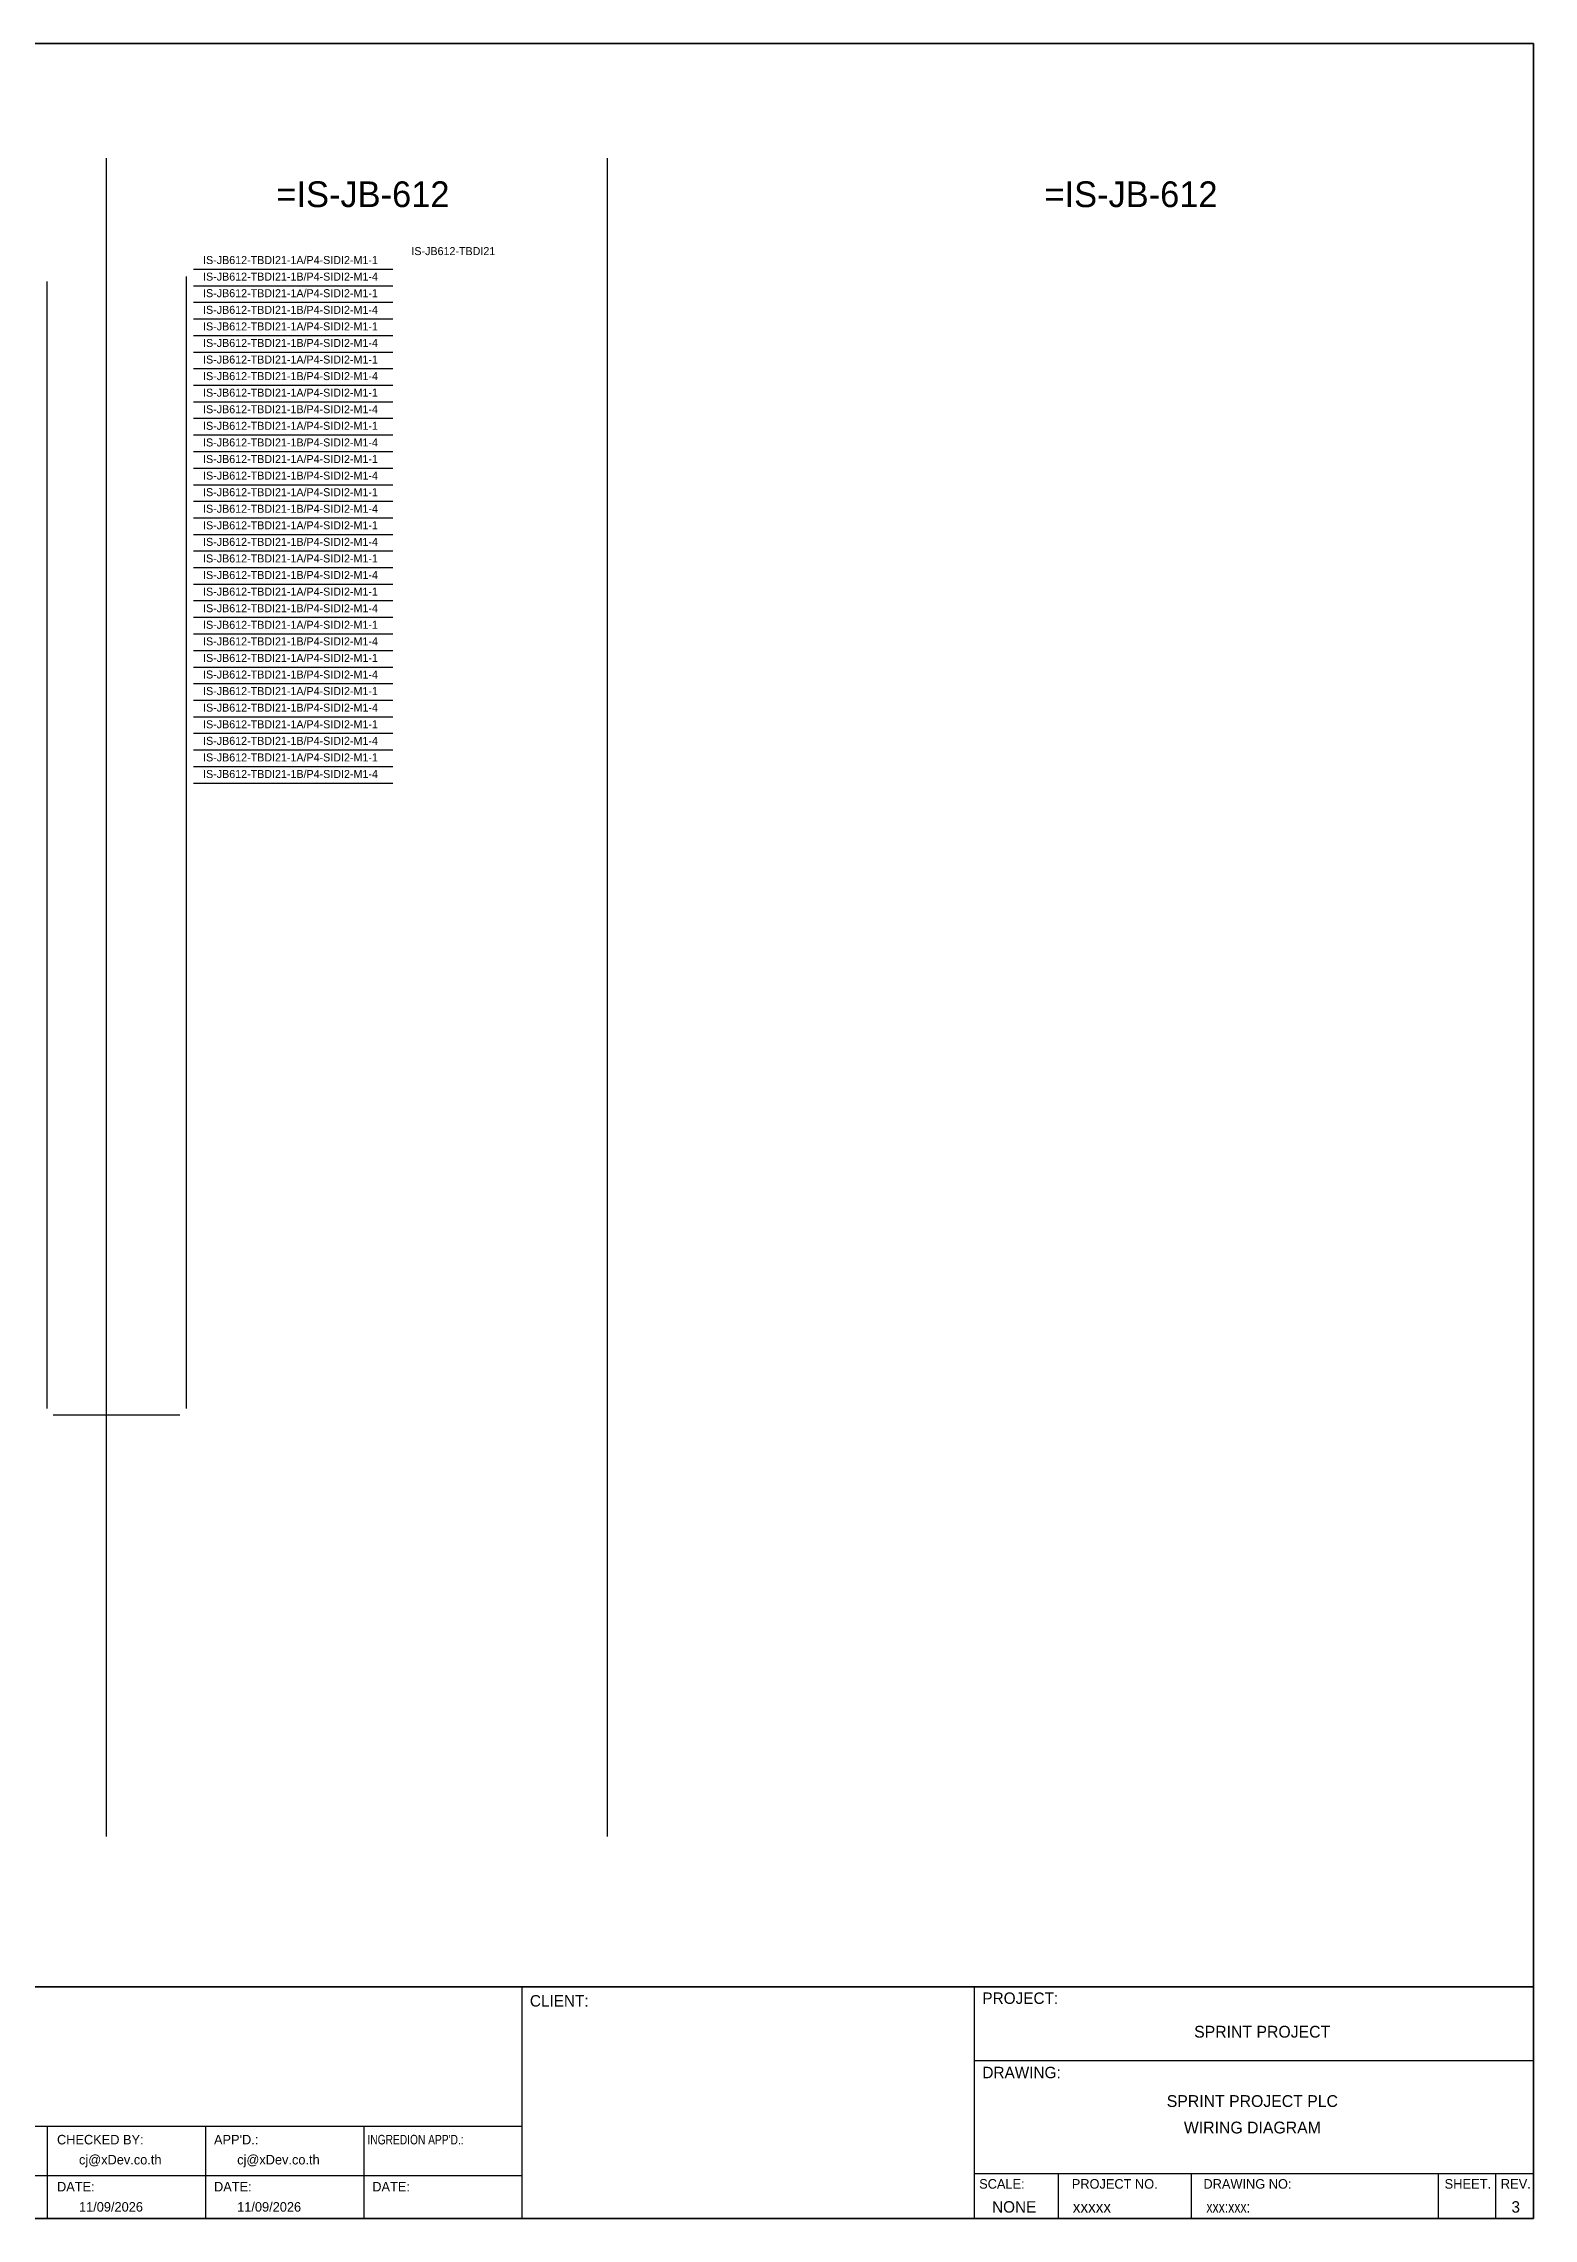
# Model space of a CAD drawing. Header units: metres. Extents: x 0 to 62600, y 0 to 2704.
# Drawn here: x 27200 to 29053, y 0 to 2704 of the extents above; entities that cross this region are included whole.
import ezdxf
from ezdxf.enums import TextEntityAlignment as Align

# ---------------------------------------------------------------- set-up
doc = ezdxf.new("R2010")
doc.units = ezdxf.units.M

msp = doc.modelspace()

# ---------------------------------------------------------------- linework, layer by layer
at = {"color": 4}
for p, q in [((28462.1, 56.1), (28462.1, 0)), ((28627.4, 56.1), (28627.4, 0))]:
    msp.add_line(p, q, dxfattribs=at)
at = {"color": 4, "ltscale": 0.5}
for p, q in [((28934.5, 56.1), (28934.5, 0)), ((28934.5, 56.1), (28934.5, 0)), ((29005.7, 56.1), (29005.7, 0)), ((29005.7, 56.1), (29005.7, 0))]:
    msp.add_line(p, q, dxfattribs=at)
at = {"layer": 'GT_1', "color": 4}
for p, q in [((27795.6, 0), (27795.6, 288.2)), ((28357.9, 0), (28357.9, 288.2)), ((28357.9, 0), (28357.9, 288.2)), ((28357.9, 0), (28357.9, 288.2)), ((27795.6, 114.3), (27008.6, 114.3)), ((27205.4, 0), (27205.4, 114.3)), ((27402.1, 0), (27402.1, 114.3)), ((27598.9, 0), (27598.9, 114.3)), ((28357.9, 56.1), (29053.1, 56.1)), ((27795.6, 52.9), (27008.6, 52.9))]:
    msp.add_line(p, q, dxfattribs=at)
at = {"layer": 'HELPPOINT', "color": 4, "lineweight": 35}
for p, q in [((25159.8, 2704.2), (29053.1, 2704.2)), ((25159.8, 2704.2), (29053.1, 2704.2)), ((29053.1, 2704.2), (29053.1, 0)), ((29053.1, 2704.2), (29053.1, 0)), ((29053.1, 0), (25159.8, 0)), ((29053.1, 0), (25159.8, 0))]:
    msp.add_line(p, q, dxfattribs=at)
at = {"layer": 'HELPPOINT', "color": 4}
for p, q in [((28357.9, 196.6), (29053.1, 196.6)), ((28357.9, 196.6), (29053.1, 196.6)), ((28357.9, 56.1), (29053.1, 56.1))]:
    msp.add_line(p, q, dxfattribs=at)
at = {"layer": 'IE-WIRE', "color": 4, "ltscale": 25.4}
for p, q in [((27204.3, 2408.1), (27204.3, 1007.1)), ((27377.8, 2414.6), (27377.8, 1007.1)), ((27387, 2423.7), (27634.7, 2423.7)), ((27387, 2423.7), (27634.7, 2423.7)), ((27387, 2403.1), (27634.7, 2403.1)), ((27387, 2403.1), (27634.7, 2403.1)), ((27387, 2382.5), (27634.7, 2382.5)), ((27387, 2382.5), (27634.7, 2382.5)), ((27387, 2361.9), (27634.7, 2361.9)), ((27387, 2361.9), (27634.7, 2361.9)), ((27387, 2341.2), (27634.7, 2341.2)), ((27387, 2341.2), (27634.7, 2341.2)), ((27387, 2320.6), (27634.7, 2320.6)), ((27387, 2320.6), (27634.7, 2320.6)), ((27387, 2300), (27634.7, 2300)), ((27387, 2300), (27634.7, 2300)), ((27387, 2279.4), (27634.7, 2279.4)), ((27387, 2279.4), (27634.7, 2279.4)), ((27387, 2258.8), (27634.7, 2258.8)), ((27387, 2258.8), (27634.7, 2258.8)), ((27387, 2238.2), (27634.7, 2238.2)), ((27387, 2238.2), (27634.7, 2238.2)), ((27387, 2217.6), (27634.7, 2217.6)), ((27387, 2217.6), (27634.7, 2217.6)), ((27387, 2197), (27634.7, 2197)), ((27387, 2197), (27634.7, 2197)), ((27387, 2176.3), (27634.7, 2176.3)), ((27387, 2176.3), (27634.7, 2176.3)), ((27387, 2155.7), (27634.7, 2155.7)), ((27387, 2155.7), (27634.7, 2155.7)), ((27387, 2135.1), (27634.7, 2135.1)), ((27387, 2135.1), (27634.7, 2135.1)), ((27387, 2114.5), (27634.7, 2114.5)), ((27387, 2114.5), (27634.7, 2114.5)), ((27387, 2093.9), (27634.7, 2093.9)), ((27387, 2093.9), (27634.7, 2093.9)), ((27387, 2073.3), (27634.7, 2073.3)), ((27387, 2073.3), (27634.7, 2073.3)), ((27387, 2052.7), (27634.7, 2052.7)), ((27387, 2052.7), (27634.7, 2052.7)), ((27387, 2032.1), (27634.7, 2032.1)), ((27387, 2032.1), (27634.7, 2032.1)), ((27387, 2011.5), (27634.7, 2011.5)), ((27387, 2011.5), (27634.7, 2011.5)), ((27387, 1990.8), (27634.7, 1990.8)), ((27387, 1990.8), (27634.7, 1990.8)), ((27387, 1970.2), (27634.7, 1970.2)), ((27387, 1970.2), (27634.7, 1970.2)), ((27387, 1949.6), (27634.7, 1949.6)), ((27387, 1949.6), (27634.7, 1949.6)), ((27387, 1929), (27634.7, 1929)), ((27387, 1929), (27634.7, 1929)), ((27387, 1908.4), (27634.7, 1908.4)), ((27387, 1908.4), (27634.7, 1908.4)), ((27387, 1887.8), (27634.7, 1887.8)), ((27387, 1887.8), (27634.7, 1887.8)), ((27387, 1867.2), (27634.7, 1867.2)), ((27387, 1867.2), (27634.7, 1867.2)), ((27387, 1846.6), (27634.7, 1846.6)), ((27387, 1846.6), (27634.7, 1846.6)), ((27387, 1825.9), (27634.7, 1825.9)), ((27387, 1825.9), (27634.7, 1825.9)), ((27387, 1805.3), (27634.7, 1805.3)), ((27387, 1805.3), (27634.7, 1805.3)), ((27387, 1784.7), (27634.7, 1784.7)), ((27387, 1784.7), (27634.7, 1784.7))]:
    msp.add_line(p, q, dxfattribs=at)
at = {"layer": 'IE-WIRE', "color": 4}
msp.add_line((27212.3, 999.1), (27369.8, 999.1), dxfattribs=at)
at = {"layer": 'MEMBER', "color": 4, "lineweight": 35}
msp.add_line((25159.8, 288.2), (29053.1, 288.2), dxfattribs=at)
msp.add_line((25159.8, 288.2), (29053.1, 288.2), dxfattribs=at)
at = {"layer": 'MEMBER', "color": 4}
for p, q in [((28357.9, 196.6), (29053.1, 196.6)), ((28357.9, 196.6), (29053.1, 196.6)), ((28357.9, 56.1), (29053.1, 56.1)), ((28357.9, 56.1), (29053.1, 56.1))]:
    msp.add_line(p, q, dxfattribs=at)
at = {"layer": 'x01001-FrameArea'}
for p, q in [((27278, 2561.5), (27278, 475)), ((27901.1, 2561.5), (27901.1, 475))]:
    msp.add_line(p, q, dxfattribs=at)

# ---------------------------------------------------------------- texts
at = {"color": 2}
for p in [(27597.5, 2516.8), (28552.6, 2516.8)]:
    msp.add_text('=IS-JB-612', height=32, dxfattribs=at).set_placement(p, align=Align.MIDDLE_CENTER)
at = {"color": 4}
for s, p in [('IS-JB612-TBDI21-1A/P4-SIDI2-M1-1', (27398.7, 2430)), ('IS-JB612-TBDI21-1B/P4-SIDI2-M1-4', (27398.7, 2409.4)), ('IS-JB612-TBDI21-1A/P4-SIDI2-M1-1', (27398.7, 2388.8)), ('IS-JB612-TBDI21-1B/P4-SIDI2-M1-4', (27398.7, 2368.1)), ('IS-JB612-TBDI21-1A/P4-SIDI2-M1-1', (27398.7, 2347.5)), ('IS-JB612-TBDI21-1B/P4-SIDI2-M1-4', (27398.7, 2326.9)), ('IS-JB612-TBDI21-1A/P4-SIDI2-M1-1', (27398.7, 2306.3)), ('IS-JB612-TBDI21-1B/P4-SIDI2-M1-4', (27398.7, 2285.7)), ('IS-JB612-TBDI21-1A/P4-SIDI2-M1-1', (27398.7, 2265.1)), ('IS-JB612-TBDI21-1B/P4-SIDI2-M1-4', (27398.7, 2244.5)), ('IS-JB612-TBDI21-1A/P4-SIDI2-M1-1', (27398.7, 2223.9)), ('IS-JB612-TBDI21-1B/P4-SIDI2-M1-4', (27398.7, 2203.2)), ('IS-JB612-TBDI21-1A/P4-SIDI2-M1-1', (27398.7, 2182.6)), ('IS-JB612-TBDI21-1B/P4-SIDI2-M1-4', (27398.7, 2162)), ('IS-JB612-TBDI21-1A/P4-SIDI2-M1-1', (27398.7, 2141.4)), ('IS-JB612-TBDI21-1B/P4-SIDI2-M1-4', (27398.7, 2120.8)), ('IS-JB612-TBDI21-1A/P4-SIDI2-M1-1', (27398.7, 2100.2)), ('IS-JB612-TBDI21-1B/P4-SIDI2-M1-4', (27398.7, 2079.6)), ('IS-JB612-TBDI21-1A/P4-SIDI2-M1-1', (27398.7, 2059)), ('IS-JB612-TBDI21-1B/P4-SIDI2-M1-4', (27398.7, 2038.4)), ('IS-JB612-TBDI21-1A/P4-SIDI2-M1-1', (27398.7, 2017.7)), ('IS-JB612-TBDI21-1B/P4-SIDI2-M1-4', (27398.7, 1997.1)), ('IS-JB612-TBDI21-1A/P4-SIDI2-M1-1', (27398.7, 1976.5)), ('IS-JB612-TBDI21-1B/P4-SIDI2-M1-4', (27398.7, 1955.9)), ('IS-JB612-TBDI21-1A/P4-SIDI2-M1-1', (27398.7, 1935.3)), ('IS-JB612-TBDI21-1B/P4-SIDI2-M1-4', (27398.7, 1914.7)), ('IS-JB612-TBDI21-1A/P4-SIDI2-M1-1', (27398.7, 1894.1)), ('IS-JB612-TBDI21-1B/P4-SIDI2-M1-4', (27398.7, 1873.5)), ('IS-JB612-TBDI21-1A/P4-SIDI2-M1-1', (27398.7, 1852.8)), ('IS-JB612-TBDI21-1B/P4-SIDI2-M1-4', (27398.7, 1832.2)), ('IS-JB612-TBDI21-1A/P4-SIDI2-M1-1', (27398.7, 1811.6)), ('IS-JB612-TBDI21-1B/P4-SIDI2-M1-4', (27398.7, 1791))]:
    msp.add_text(s, height=9.949, dxfattribs=at).set_placement(p)
msp.add_text('IS-JB612-TBDI21', height=9.949, dxfattribs=at).set_placement((27709.9, 2446.1), align=Align.MIDDLE_CENTER)
at = {"color": 4, "ltscale": 100}
for s, p in [('SPRINT PROJECT', (28715.7, 232.2)), ('SPRINT PROJECT PLC', (28703.5, 146)), ('WIRING DIAGRAM', (28703.5, 113.1))]:
    msp.add_text(s, height=14.693, dxfattribs=at).set_placement(p, align=Align.MIDDLE_CENTER)
at = {"layer": 'GT_1', "color": 4}
for s, p in [('CLIENT:', (27805.1, 263.5)), ('PROJECT:', (28367.8, 266.8)), ('DRAWING:', (28367.8, 174.4))]:
    msp.add_text(s, height=14.25, dxfattribs=at).set_placement(p)
at = {"layer": 'MEMBER', "color": 4, "ltscale": 0.8}
for s, height, p in [('CHECKED BY:', 11.875, (27217.1, 92.1)), ("APP'D.:", 11.88, (27412.3, 92.1)), ('cj@xDev.co.th', 11.875, (27244.4, 67.2)), ('cj@xDev.co.th', 11.875, (27441.1, 67.2)), ('DATE:', 11.88, (27217.1, 33.6)), ('DATE:', 11.88, (27412.3, 33.6)), ('DATE:', 11.88, (27609.1, 33.6)), ('SCALE:', 11.88, (28363.8, 37.1)), ('PROJECT NO.', 11.875, (28479, 37.1)), ('DRAWING NO:', 11.875, (28642.7, 37.1)), ('SHEET.', 12, (28942.5, 37.1)), ('REV.', 12, (29012.4, 37.1)), ('11/09/2026', 11.88, (27244.4, 8.5)), ('11/09/2026', 11.88, (27441.1, 8.5)), ('NONE', 14.23, (28379.8, 7.3)), ('xxxxx', 14.23, (28480.2, 7.3))]:
    msp.add_text(s, height=height, dxfattribs=at).set_placement(p)
at = {"layer": 'MEMBER', "color": 4, "ltscale": 0.8, "width": 0.8}
for s, height, p in [("INGREDION APP'D.:", 11.875, (27603.1, 92.1)), ('xxx:xxx:', 14.23, (28646.4, 7.3))]:
    msp.add_text(s, height=height, dxfattribs=at).set_placement(p)
at = {"layer": 'MEMBER', "color": 4, "ltscale": 0.8}
msp.add_text('3', height=14.2, dxfattribs=at).set_placement((29031, 7.3), align=Align.CENTER)

doc.saveas('drawing.dxf')
